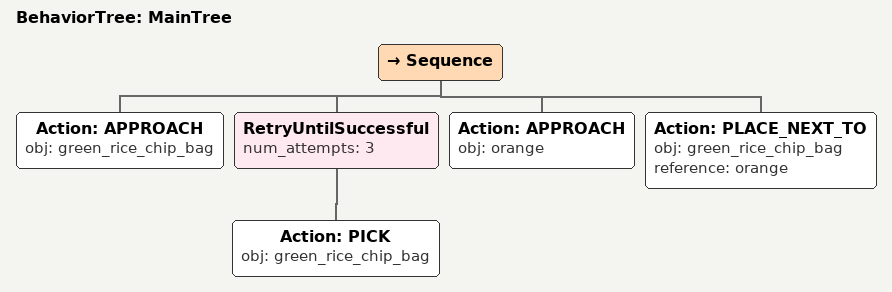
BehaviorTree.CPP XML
<root main_tree_to_execute="MainTree">
  <BehaviorTree ID="MainTree">
    <Sequence>
      <!-- Approach green_rice_chip_bag -->
      <Action ID="APPROACH" obj="green_rice_chip_bag" />
      <!-- Retry GRASP green_rice_chip_bag up to 3 attempts -->
      <RetryUntilSuccessful num_attempts="3">
        <!-- Grasp green_rice_chip_bag -->
        <Action ID="PICK" obj="green_rice_chip_bag" />
      </RetryUntilSuccessful>
      <!-- Pick green_rice_chip_bag -->
      <Action ID="APPROACH" obj="orange" />
      <!-- Approach orange -->
      <Action ID="PLACE_NEXT_TO" obj="green_rice_chip_bag" reference="orange" />
    </Sequence>
  </BehaviorTree>
</root>
